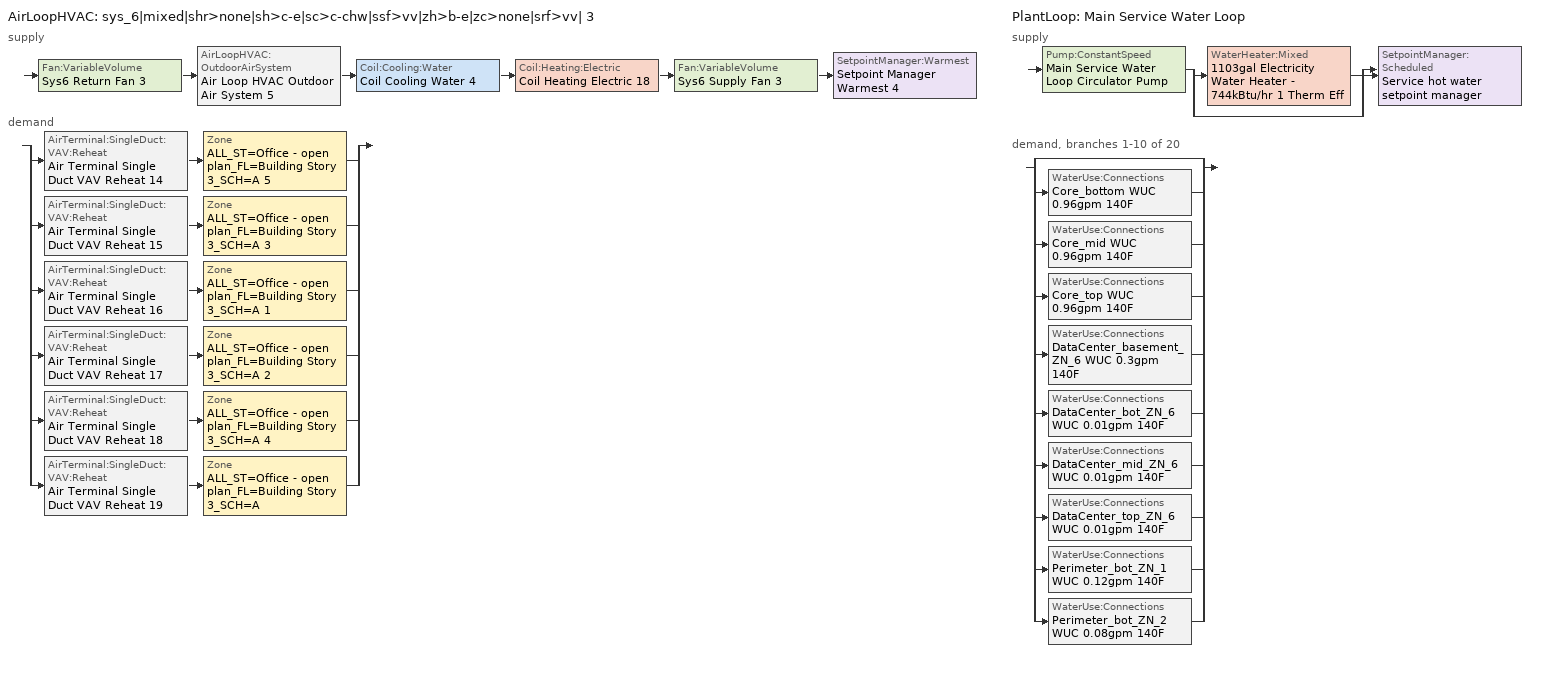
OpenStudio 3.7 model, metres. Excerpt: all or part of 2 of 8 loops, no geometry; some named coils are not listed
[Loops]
AirLoopHVAC 'sys_6|mixed|shr>none|sh>c-e|sc>c-chw|ssf>vv|zh>b-e|zc>none|srf>vv| 3'
 supply: Fan:VariableVolume 'Sys6 Return Fan 3' > AirLoopHVAC:OutdoorAirSystem 'Air Loop HVAC Outdoor Air System 5' > Coil:Cooling:Water 'Coil Cooling Water 4' > Coil:Heating:Electric 'Coil Heating Electric 18' > Fan:VariableVolume 'Sys6 Supply Fan 3' > SetpointManager:Warmest 'Setpoint Manager Warmest 4'
 demand: split
  | AirTerminal:SingleDuct:VAV:Reheat 'Air Terminal Single Duct VAV Reheat 14' > Zone 'ALL_ST=Office - open plan_FL=Building Story 3_SCH=A 5'
  | AirTerminal:SingleDuct:VAV:Reheat 'Air Terminal Single Duct VAV Reheat 15' > Zone 'ALL_ST=Office - open plan_FL=Building Story 3_SCH=A 3'
  | AirTerminal:SingleDuct:VAV:Reheat 'Air Terminal Single Duct VAV Reheat 16' > Zone 'ALL_ST=Office - open plan_FL=Building Story 3_SCH=A 1'
  | AirTerminal:SingleDuct:VAV:Reheat 'Air Terminal Single Duct VAV Reheat 17' > Zone 'ALL_ST=Office - open plan_FL=Building Story 3_SCH=A 2'
  | AirTerminal:SingleDuct:VAV:Reheat 'Air Terminal Single Duct VAV Reheat 18' > Zone 'ALL_ST=Office - open plan_FL=Building Story 3_SCH=A 4'
  | AirTerminal:SingleDuct:VAV:Reheat 'Air Terminal Single Duct VAV Reheat 19' > Zone 'ALL_ST=Office - open plan_FL=Building Story 3_SCH=A'
PlantLoop 'Main Service Water Loop'
 supply: Pump:ConstantSpeed 'Main Service Water Loop Circulator Pump' > split
  | WaterHeater:Mixed '1103gal Electricity Water Heater - 744kBtu/hr 1 Therm Eff'
  | bypass
  join > SetpointManager:Scheduled 'Service hot water setpoint manager'
 demand, branches 1-10 of 20: split
  | bypass
  | WaterUse:Connections 'Core_bottom WUC 0.96gpm 140F'
  | WaterUse:Connections 'Core_mid WUC 0.96gpm 140F'
  | WaterUse:Connections 'Core_top WUC 0.96gpm 140F'
  | WaterUse:Connections 'DataCenter_basement_ZN_6 WUC 0.3gpm 140F'
  | WaterUse:Connections 'DataCenter_bot_ZN_6 WUC 0.01gpm 140F'
  | WaterUse:Connections 'DataCenter_mid_ZN_6 WUC 0.01gpm 140F'
  | WaterUse:Connections 'DataCenter_top_ZN_6 WUC 0.01gpm 140F'
  | WaterUse:Connections 'Perimeter_bot_ZN_1 WUC 0.12gpm 140F'
  | WaterUse:Connections 'Perimeter_bot_ZN_2 WUC 0.08gpm 140F'
[Sizing:Zone] Zone Cooling Design Supply Air Temperature Input Method=TemperatureDifference; Zone Cooling Design Supply Air Temperature {C}=14; Zone Cooling Design Supply Air Temperature Difference {deltaC}=11; Zone Heating Design Supply Air Temperature Input Method=TemperatureDifference; Zone Heating Design Supply Air Temperature {C}=40; Zone Heating Design Supply Air Temperature Difference {deltaC}=21; Zone Cooling Design Supply Air Humidity Ratio {kg-H2O/kg-air}=0.0085; Zone Heating Design Supply Air Humidity Ratio {kg-H2O/kg-air}=0.008; Zone Heating Sizing Factor=1.3; Zone Cooling Sizing Factor=1.1; Cooling Design Air Flow Method=DesignDay; Heating Design Air Flow Method=DesignDay; Account for Dedicated Outdoor Air System=No; Dedicated Outdoor Air System Control Strategy=NeutralSupplyAir; Dedicated Outdoor Air Low Setpoint Temperature for Design {C}=autosize; Dedicated Outdoor Air High Setpoint Temperature for Design {C}=autosize; Zone Load Sizing Method=Sensible Load Only No Latent Load; Zone Latent Cooling Design Supply Air Humidity Ratio Input Method=HumidityRatioDifference; Zone Cooling Design Supply Air Humidity Ratio Difference {kgWater/kgDryAir}=0.005; Zone Latent Heating Design Supply Air Humidity Ratio Input Method=HumidityRatioDifference; Zone Humidification Design Supply Air Humidity Ratio Difference {kgWater/kgDryAir}=0.005
ALL_ST=Office - open plan_FL=Building Story 3_SCH=A; ALL_ST=Office - open plan_FL=Building Story 3_SCH=A 1; ALL_ST=Office - open plan_FL=Building Story 3_SCH=A 2; ALL_ST=Office - open plan_FL=Building Story 3_SCH=A 3; ALL_ST=Office - open plan_FL=Building Story 3_SCH=A 4; ALL_ST=Office - open plan_FL=Building Story 3_SCH=A 5
[Zone equipment]
ALL_ST=Office - open plan_FL=Building Story 3_SCH=A: Air Terminal Single Duct VAV Reheat 19, Zone HVAC Baseboard Convective Electric 20
ALL_ST=Office - open plan_FL=Building Story 3_SCH=A 1: Air Terminal Single Duct VAV Reheat 16, Zone HVAC Baseboard Convective Electric 17
ALL_ST=Office - open plan_FL=Building Story 3_SCH=A 2: Air Terminal Single Duct VAV Reheat 17, Zone HVAC Baseboard Convective Electric 18
ALL_ST=Office - open plan_FL=Building Story 3_SCH=A 3: Air Terminal Single Duct VAV Reheat 15, Zone HVAC Baseboard Convective Electric 16
ALL_ST=Office - open plan_FL=Building Story 3_SCH=A 4: Air Terminal Single Duct VAV Reheat 18, Zone HVAC Baseboard Convective Electric 19
ALL_ST=Office - open plan_FL=Building Story 3_SCH=A 5: Air Terminal Single Duct VAV Reheat 14, Zone HVAC Baseboard Convective Electric 15
[AirLoopHVAC]
sys_6|mixed|shr>none|sh>c-e|sc>c-chw|ssf>vv|zh>b-e|zc>none|srf>vv| 3: Availability Schedule=sys_6|mixed|shr>none|sh>c-e|sc>c-chw|ssf>vv|zh>b-e|zc>none|srf>vv| 3 Occ Sch; Design Supply Air Flow Rate {m3/s}=autosize; Design Return Air Flow Fraction of Supply Air Flow=1
[Sizing:System]
sys_6|mixed|shr>none|sh>c-e|sc>c-chw|ssf>vv|zh>b-e|zc>none|srf>vv| 3: Design Outdoor Air Flow Rate {m3/s}=Autosize; Central Heating Maximum System Air Flow Ratio=0.3; Preheat Design Temperature {C}=7; Preheat Design Humidity Ratio {kg-H2O/kg-Air}=0.008; Precool Design Temperature {C}=12.8; Precool Design Humidity Ratio {kg-H2O/kg-Air}=0.008; Central Cooling Design Supply Air Temperature {C}=13; Central Heating Design Supply Air Temperature {C}=20; 100% Outdoor Air in Cooling=No; 100% Outdoor Air in Heating=No; Central Cooling Design Supply Air Humidity Ratio {kg-H2O/kg-Air}=0.0085; Zone Maximum Outdoor Air Fraction=1; Cooling Supply Air Flow Rate Per Floor Area {m3/s-m2}=0.00996765; Cooling Fraction of Autosized Cooling Supply Air Flow Rate=1; Cooling Supply Air Flow Rate Per Unit Cooling Capacity {m3/s-W}=3.94755e-05; Heating Supply Air Flow Rate Per Floor Area {m3/s-m2}=0.00996765; Heating Fraction of Autosized Heating Supply Air Flow Rate=1; Heating Fraction of Autosized Cooling Supply Air Flow Rate=1; Heating Supply Air Flow Rate Per Unit Heating Capacity {m3/s-W}=3.15882e-05; Cooling Design Capacity Method=CoolingDesignCapacity; Cooling Design Capacity {W}=autosize; Cooling Design Capacity Per Floor Area {W/m2}=234.7; Fraction of Autosized Cooling Design Capacity=1; Heating Design Capacity Method=HeatingDesignCapacity; Heating Design Capacity {W}=autosize; Heating Design Capacity Per Floor Area {W/m2}=157; Fraction of Autosized Heating Design Capacity=1; Central Cooling Capacity Control Method=OnOff; Occupant Diversity=autosize
[Coil:Heating:Electric] Availability Schedule=Always On Discrete
Name | Nominal Capacity {W}
Coil Heating Electric 18
Coil Heating Electric 19 | 70725.5
Coil Heating Electric 20 | 2917.91
Coil Heating Electric 21 | 23585.2
Coil Heating Electric 22 | 17390
Coil Heating Electric 23 | 23291.1
Coil Heating Electric 24 | 20994.1
[Controller:OutdoorAir]
Controller Outdoor Air 5: Minimum Outdoor Air Flow Rate {m3/s}=autosize; Maximum Outdoor Air Flow Rate {m3/s}=Autosize; Economizer Control Type=DifferentialEnthalpy; Economizer Control Action Type=ModulateFlow; Lockout Type=NoLockout; Minimum Limit Type=FixedMinimum; Minimum Outdoor Air Schedule=sys_6|mixed|shr>none|sh>c-e|sc>c-chw|ssf>vv|zh>b-e|zc>none|srf>vv| 3 Occ Sch; Controller Mechanical Ventilation=Controller Mechanical Ventilation 5; High Humidity Control=No; Heat Recovery Bypass Control Type=BypassWhenWithinEconomizerLimits; Economizer Operation Staging=InterlockedWithMechanicalCooling
[Controller:MechanicalVentilation]
Controller Mechanical Ventilation 5: Availability Schedule=Always On Discrete; System Outdoor Air Method=ZoneSum
[AirLoopHVAC:OutdoorAirSystem]
Air Loop HVAC Outdoor Air System 5: Controller=Controller Outdoor Air 5
[ZoneHVAC:Baseboard:Convective:Electric] Availability Schedule=Always On Discrete; Nominal Capacity {W}=autosize; Efficiency=1
Zone HVAC Baseboard Convective Electric 15; Zone HVAC Baseboard Convective Electric 16; Zone HVAC Baseboard Convective Electric 17; Zone HVAC Baseboard Convective Electric 18; Zone HVAC Baseboard Convective Electric 19; Zone HVAC Baseboard Convective Electric 20
[PlantLoop]
Main Service Water Loop: Glycol Concentration=0; Maximum Loop Temperature {C}=60; Minimum Loop Temperature {C}=10; Plant Loop Volume {m3}=Autocalculate; Load Distribution Scheme=Optimal
[Sizing:Plant]
Main Service Water Loop: Loop Type=Heating; Design Loop Exit Temperature {C}=60; Loop Design Temperature Difference {deltaC}=5; Sizing Option=NonCoincident; Zone Timesteps in Averaging Window=1; Coincident Sizing Factor Mode=None
[SetpointManager:Scheduled]
Service hot water setpoint manager: Control Variable=Temperature; Schedule=Service Water Loop Temp - 140F; Setpoint Node or NodeList=Main Service Water Loop Supply Outlet Node
[Fan:VariableVolume] Availability Schedule=Always On Discrete; Maximum Flow Rate {m3/s}=Autosize; Fan Power Minimum Flow Rate Input Method=Fraction; Fan Power Minimum Air Flow Rate {m3/s}=0; Motor In Airstream Fraction=1; Fan Power Coefficient 5=0
Name | Fan Total Efficiency | Pressure Rise {Pa} | Fan Power Minimum Flow Fraction | Motor Efficiency | Fan Power Coefficient 1 | Fan Power Coefficient 2 | Fan Power Coefficient 3 | Fan Power Coefficient 4
Sys6 Supply Fan 3 | 0.549965 | 1000 | 0.5 | 0.8461 | -4.1457 | 16.803 | -19.471 | 7.8488
Sys6 Return Fan 3 | 0.299975 | 250 | 0.68 | 0.4615 | -2.4176 | 9.5874 | -11.559 | 5.4009
[SetpointManager:Warmest]
Setpoint Manager Warmest 4: Control Variable=Temperature; Minimum Setpoint Temperature {C}=13; Maximum Setpoint Temperature {C}=43; Strategy=MaximumTemperature; Setpoint Node or NodeList=sys_6|mixed|shr>none|sh>c-e|sc>c-chw|ssf>vv|zh>b-e|zc>none|srf>vv| 3 Supply Outlet Node
[AirTerminal:SingleDuct:VAV:Reheat] Availability Schedule=Always On Discrete; Maximum Air Flow Rate {m3/s}=AutoSize; Zone Minimum Air Flow Input Method=Constant; Constant Minimum Air Flow Fraction=0.3; Maximum Hot Water or Steam Flow Rate {m3/s}=AutoSize; Minimum Hot Water or Steam Flow Rate {m3/s}=0; Convergence Tolerance=0.001; Damper Heating Action=Normal; Maximum Flow per Zone Floor Area During Reheat {m3/s-m2}=AutoSize; Maximum Flow Fraction During Reheat=0.5; Maximum Reheat Air Temperature {C}=43; Control For Outdoor Air=No
Name | Fixed Minimum Air Flow Rate {m3/s} | Reheat Coil
Air Terminal Single Duct VAV Reheat 14 | 4.99224 | Coil Heating Electric 19
Air Terminal Single Duct VAV Reheat 15 | 0.0724055 | Coil Heating Electric 20
Air Terminal Single Duct VAV Reheat 16 | 0.626839 | Coil Heating Electric 21
Air Terminal Single Duct VAV Reheat 17 | 0.40395 | Coil Heating Electric 22
Air Terminal Single Duct VAV Reheat 18 | 0.626826 | Coil Heating Electric 23
Air Terminal Single Duct VAV Reheat 19 | 0.40395 | Coil Heating Electric 24
[Pump:ConstantSpeed]
Main Service Water Loop Circulator Pump: Rated Flow Rate {m3/s}=autosize; Rated Pump Head {Pa}=739784; Rated Power Consumption {W}=autosize; Motor Efficiency=0.865; Fraction of Motor Inefficiencies to Fluid Stream=0; Pump Control Type=Intermittent; Design Power Sizing Method=PowerPerFlowPerPressure; Design Electric Power per Unit Flow Rate {W/(m3/s)}=348701.1; Design Shaft Power per Unit Flow Rate per Unit Head {W-s/m3-Pa}=1.28205
[WaterHeater:Mixed]
1103gal Electricity Water Heater - 744kBtu/hr 1 Therm Eff: Tank Volume {m3}=4.17379; Setpoint Temperature Schedule=Service Water Loop Temp - 140F; Deadband Temperature Difference {deltaC}=2; Maximum Temperature Limit {C}=60; Heater Control Type=Cycle; Heater Maximum Capacity {W}=218080; Heater Fuel Type=Electricity; Heater Thermal Efficiency=1; Off Cycle Parasitic Fuel Consumption Rate {W}=251.134; Off Cycle Parasitic Fuel Type=Electricity; Off Cycle Parasitic Heat Fraction to Tank=0.8; On Cycle Parasitic Fuel Consumption Rate {W}=251.134; On Cycle Parasitic Fuel Type=Electricity; On Cycle Parasitic Heat Fraction to Tank=0; Ambient Temperature Indicator=Schedule; Ambient Temperature Schedule=Water Heater Ambient Temp Schedule 71.6F; Off Cycle Loss Coefficient to Ambient Temperature {W/K}=8.90911; On Cycle Loss Coefficient to Ambient Temperature {W/K}=8.90911; Use Side Effectiveness=1; Source Side Effectiveness=1; Use Side Design Flow Rate {m3/s}=autosize; Source Side Design Flow Rate {m3/s}=autosize; Indirect Water Heating Recovery Time {hr}=1.5; Source Side Flow Control Mode=IndirectHeatPrimarySetpoint
[WaterHeater:Sizing]
1103gal Electricity Water Heater - 744kBtu/hr 1 Therm Eff: Design Mode=PeakDraw; Time Storage Can Meet Peak Draw {hr}=0.538503; Time for Tank Recovery {hr}=0; Nominal Tank Volume for Autosizing Plant Connections {m3}=1
[WaterUse:Equipment:Definition] Target Temperature Schedule=Mixed Water At Faucet Temp - 140F; Sensible Fraction Schedule=Fraction Sensible - 0.2; Latent Fraction Schedule=Fraction Latent - 0.05
Name | Peak Flow Rate {m3/s}
Core_bottom 0.96gpm 140F; Core_mid 0.96gpm 140F; Core_top 0.96gpm 140F | 6.0423e-05
Datacenter_basement_zn_6 0.3gpm 140F | 1.89704e-05
Datacenter_bot_zn_6 0.01gpm 140F; Datacenter_mid_zn_6 0.01gpm 140F; Datacenter_top_zn_6 0.01gpm 140F | 8.76352e-07
Perimeter_bot_zn_1 0.12gpm 140F | 7.58688e-06
Perimeter_bot_zn_2 0.08gpm 140F | 4.88917e-06
[WaterUse:Equipment] Flow Rate Fraction Schedule=NECB-A-Service Water Heating
Name | Water Use Equipment Definition | Space
Core_bottom Service Water Use 0.96gpm 140F | Core_bottom 0.96gpm 140F | Core_bottom
Core_mid Service Water Use 0.96gpm 140F | Core_mid 0.96gpm 140F | Core_mid
Core_top Service Water Use 0.96gpm 140F | Core_top 0.96gpm 140F | Core_top
DataCenter_basement_ZN_6 Service Water Use 0.3gpm 140F | Datacenter_basement_zn_6 0.3gpm 140F | DataCenter_basement_ZN_6
DataCenter_bot_ZN_6 Service Water Use 0.01gpm 140F | Datacenter_bot_zn_6 0.01gpm 140F | DataCenter_bot_ZN_6
DataCenter_mid_ZN_6 Service Water Use 0.01gpm 140F | Datacenter_mid_zn_6 0.01gpm 140F | DataCenter_mid_ZN_6
DataCenter_top_ZN_6 Service Water Use 0.01gpm 140F | Datacenter_top_zn_6 0.01gpm 140F | DataCenter_top_ZN_6
Perimeter_bot_ZN_1 Service Water Use 0.12gpm 140F | Perimeter_bot_zn_1 0.12gpm 140F | Perimeter_bot_ZN_1
Perimeter_bot_ZN_2 Service Water Use 0.08gpm 140F | Perimeter_bot_zn_2 0.08gpm 140F | Perimeter_bot_ZN_2
[WaterUse:Connections] Drain Water Heat Exchanger Type=None; Drain Water Heat Exchanger Destination=Plant
Name | Water Use Equipment Name 1
Core_bottom WUC 0.96gpm 140F | Core_bottom Service Water Use 0.96gpm 140F
Core_mid WUC 0.96gpm 140F | Core_mid Service Water Use 0.96gpm 140F
Core_top WUC 0.96gpm 140F | Core_top Service Water Use 0.96gpm 140F
DataCenter_basement_ZN_6 WUC 0.3gpm 140F | DataCenter_basement_ZN_6 Service Water Use 0.3gpm 140F
DataCenter_bot_ZN_6 WUC 0.01gpm 140F | DataCenter_bot_ZN_6 Service Water Use 0.01gpm 140F
DataCenter_mid_ZN_6 WUC 0.01gpm 140F | DataCenter_mid_ZN_6 Service Water Use 0.01gpm 140F
DataCenter_top_ZN_6 WUC 0.01gpm 140F | DataCenter_top_ZN_6 Service Water Use 0.01gpm 140F
Perimeter_bot_ZN_1 WUC 0.12gpm 140F | Perimeter_bot_ZN_1 Service Water Use 0.12gpm 140F
Perimeter_bot_ZN_2 WUC 0.08gpm 140F | Perimeter_bot_ZN_2 Service Water Use 0.08gpm 140F
[Schedule:Ruleset]
Service Water Loop Temp - 140F: Default Day Schedule=Service Water Loop Temp - 140F Default
Water Heater Ambient Temp Schedule 71.6F: Default Day Schedule=Water Heater Ambient Temp Schedule 71.6F Default
NECB-A-Service Water Heating: Default Day Schedule=NECB-A-Service Water Heating Default
Fraction Sensible - 0.2: Default Day Schedule=Fraction Sensible - 0.2 Default
Fraction Latent - 0.05: Default Day Schedule=Fraction Latent - 0.05 Default
Mixed Water At Faucet Temp - 140F: Default Day Schedule=Mixed Water At Faucet Temp - 140F Default
sys_6|mixed|shr>none|sh>c-e|sc>c-chw|ssf>vv|zh>b-e|zc>none|srf>vv| 3 Occ Sch: Default Day Schedule=sys_6|mixed|shr>none|sh>c-e|sc>c-chw|ssf>vv|zh>b-e|zc>none|srf>vv| 3 Occ Sch Default; Summer Design Day Schedule=sys_6|mixed|shr>none|sh>c-e|sc>c-chw|ssf>vv|zh>b-e|zc>none|srf>vv| 3 Occ Sch Summer Design Day; Winter Design Day Schedule=sys_6|mixed|shr>none|sh>c-e|sc>c-chw|ssf>vv|zh>b-e|zc>none|srf>vv| 3 Occ Sch Winter Design Day
[Schedule:Day]
Service Water Loop Temp - 140F Default; Mixed Water At Faucet Temp - 140F Default: 24, 0, 60
Water Heater Ambient Temp Schedule 71.6F Default: 24, 0, 22
NECB-A-Service Water Heating Default; NECB-A-Service Water Heating Default|Wkdy Day: No, 7, 0, 0.05, 8, 0, 0.1, 10, 0, 0.5, 16, 0, 0.9, 17, 0, 0.7, 18, 0, 0.5, 19, 0, 0.3, 22, 0, 0.2, 24, 0, 0.05
NECB-A-Service Water Heating Sat Day; NECB-A-Service Water Heating Sun|Hol Day: No, 24, 0, 0.05
Fraction Sensible - 0.2 Default: 24, 0, 0.2
Fraction Latent - 0.05 Default: 24, 0, 0.05
sys_6|mixed|shr>none|sh>c-e|sc>c-chw|ssf>vv|zh>b-e|zc>none|srf>vv| 3 Occ Sch Default: 8, 0, 0, 19, 0, 1, 24, 0, 0
sys_6|mixed|shr>none|sh>c-e|sc>c-chw|ssf>vv|zh>b-e|zc>none|srf>vv| 3 Occ Sch Winter Design Day; sys_6|mixed|shr>none|sh>c-e|sc>c-chw|ssf>vv|zh>b-e|zc>none|srf>vv| 3 Occ Sch Summer Design Day: 24, 0, 1
Schedule Day 15; Schedule Day 16: 24, 0, 0
[Schedule:Rule] Date Specification Type=DateRange; Start Month=1; End Month=12
Name | Schedule Ruleset | Rule Order | Day Schedule | Apply Monday | Apply Tuesday | Apply Wednesday | Apply Thursday | Apply Friday | Start Day | End Day | Apply Saturday | Apply Sunday
Schedule Rule 17 | NECB-A-Service Water Heating | 2 | NECB-A-Service Water Heating Default|Wkdy Day | Yes | Yes | Yes | Yes | Yes | 1 | 31
Schedule Rule 18 | NECB-A-Service Water Heating | 1 | NECB-A-Service Water Heating Sat Day |  |  |  |  |  | 1 | 31 | Yes
Schedule Rule 19 | NECB-A-Service Water Heating | 0 | NECB-A-Service Water Heating Sun|Hol Day |  |  |  |  |  | 1 | 31 |  | Yes
Schedule Rule 28 | sys_6|mixed|shr>none|sh>c-e|sc>c-chw|ssf>vv|zh>b-e|zc>none|srf>vv| 3 Occ Sch | 1 | Schedule Day 15 |  |  |  |  |  | 7 | 30 | Yes
Schedule Rule 29 | sys_6|mixed|shr>none|sh>c-e|sc>c-chw|ssf>vv|zh>b-e|zc>none|srf>vv| 3 Occ Sch | 0 | Schedule Day 16 |  |  |  |  |  | 1 | 31 |  | Yes
[Schedule:Constant]
Always On Discrete: Value=1
